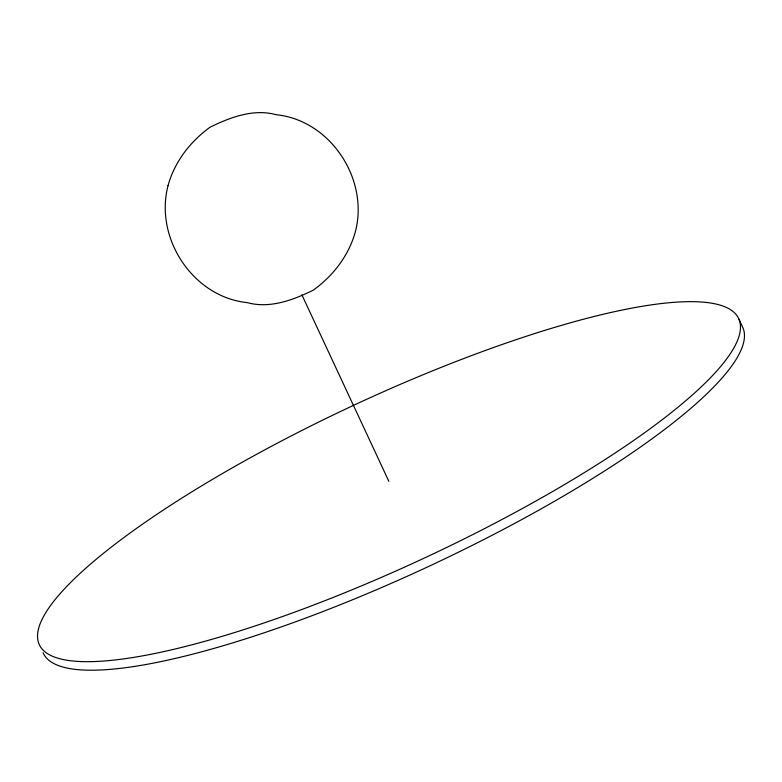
<?xml version="1.0" encoding="UTF-8"?>
<svg xmlns="http://www.w3.org/2000/svg" width="782" height="782" viewBox="0 0 782 782"><rect width="100%" height="100%" fill="white"/><g stroke="black" fill="none" stroke-linecap="round" stroke-linejoin="round"><path stroke-width="1.17" d="M738.922 319.144A385.819 84.163 -25 0 1 242.743 629.969A385.819 84.163 -25 0 1 185.363 495.886A385.819 84.163 -25 0 1 738.922 319.144L742.9 327.678A385.819 84.163 -25 0 1 426.112 567.615A385.819 84.163 -25 0 1 43.078 652.716M301.862 294.785L388.869 481.36M168.032 185.676C154.279 238.148 192.939 297.062 247.22 302.614C269.907 308.851 293.064 300.063 313.308 290.151C333.171 275.811 348.889 255.47 355.38 231.658C369.143 179.186 330.483 120.272 276.193 114.71C253.515 108.473 230.358 117.271 210.104 127.183C190.251 141.522 174.523 161.854 168.032 185.676"/></g></svg>
